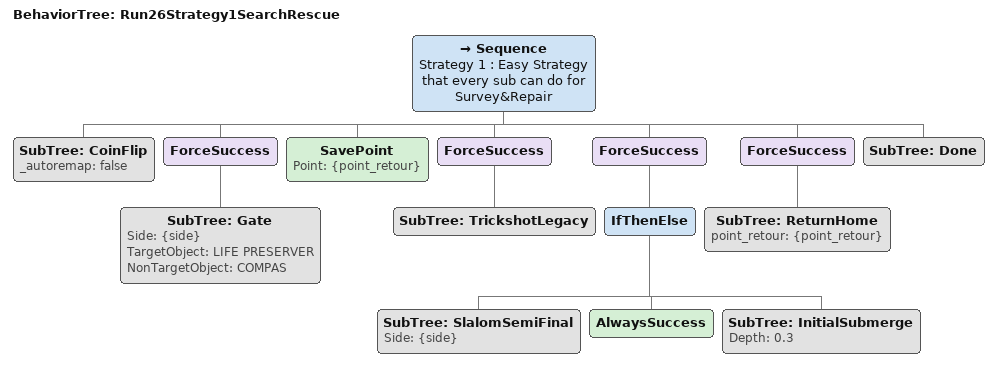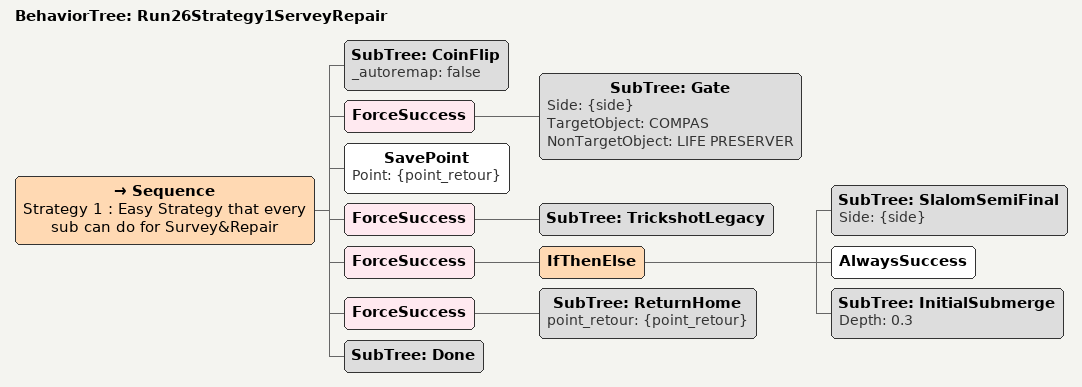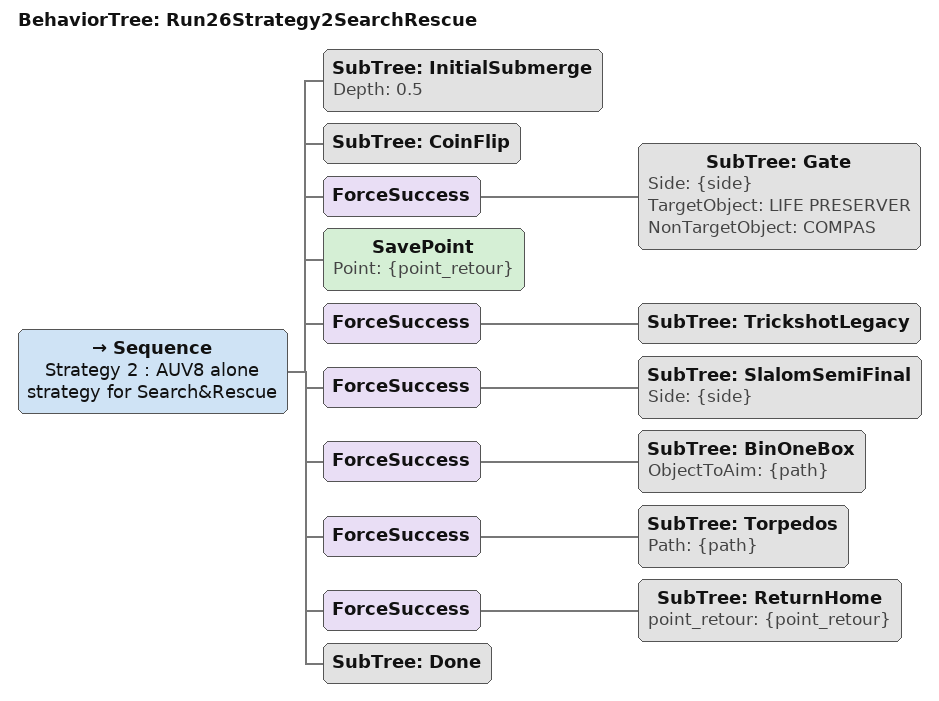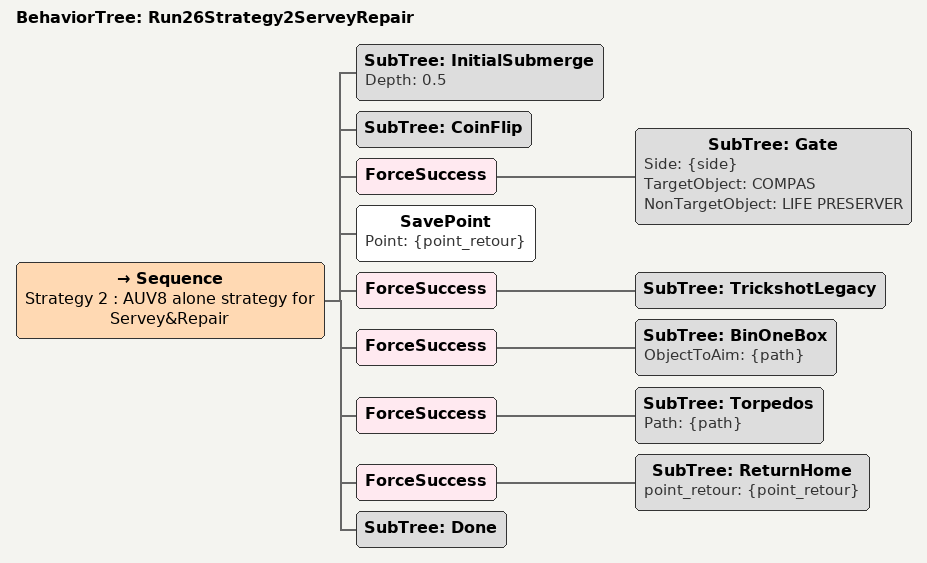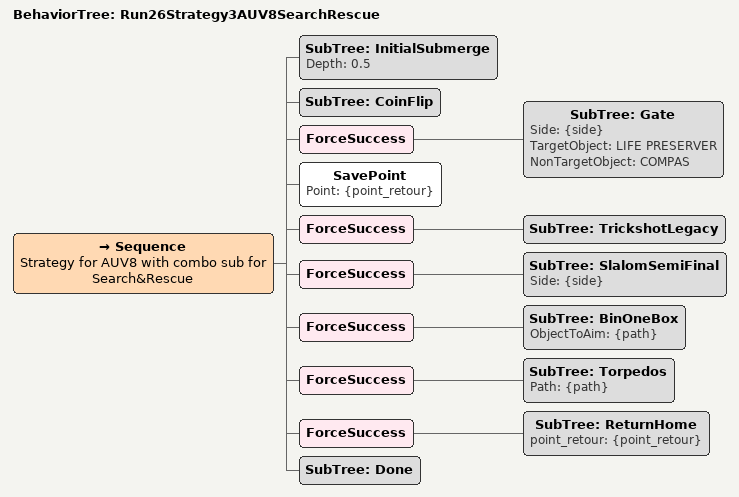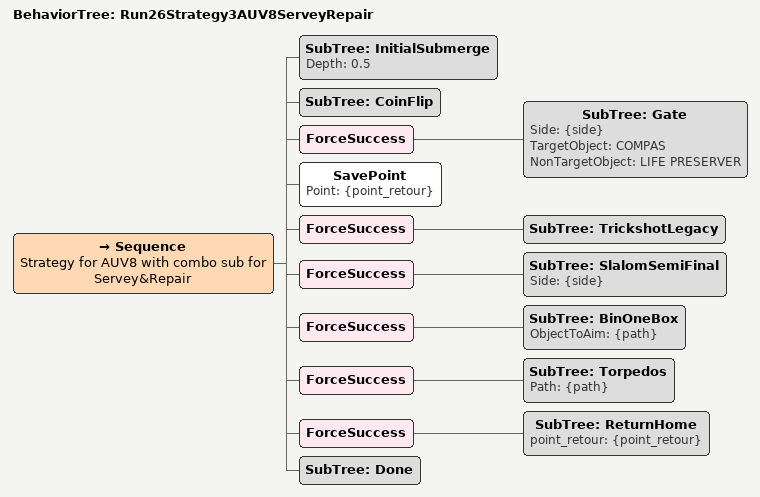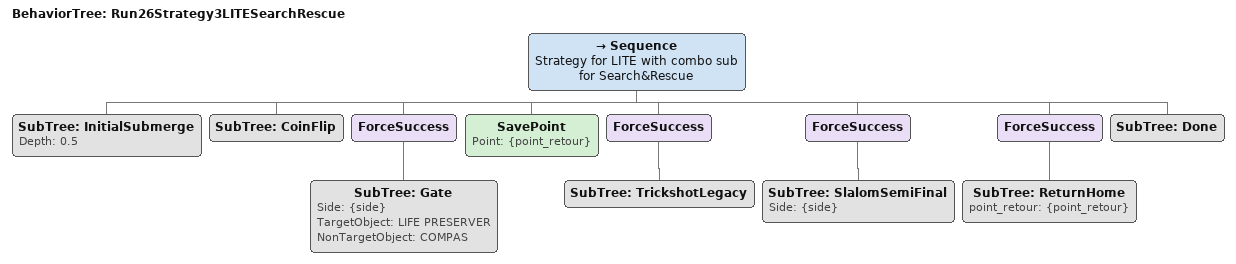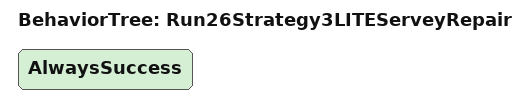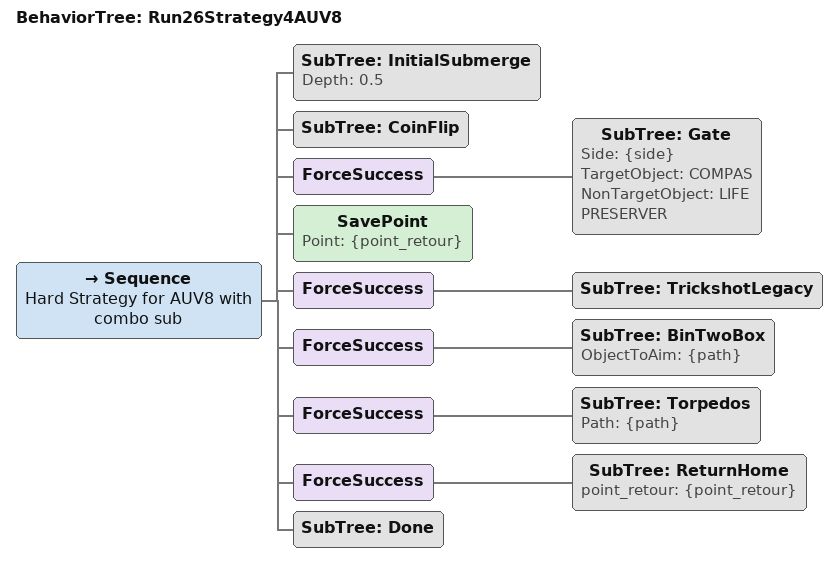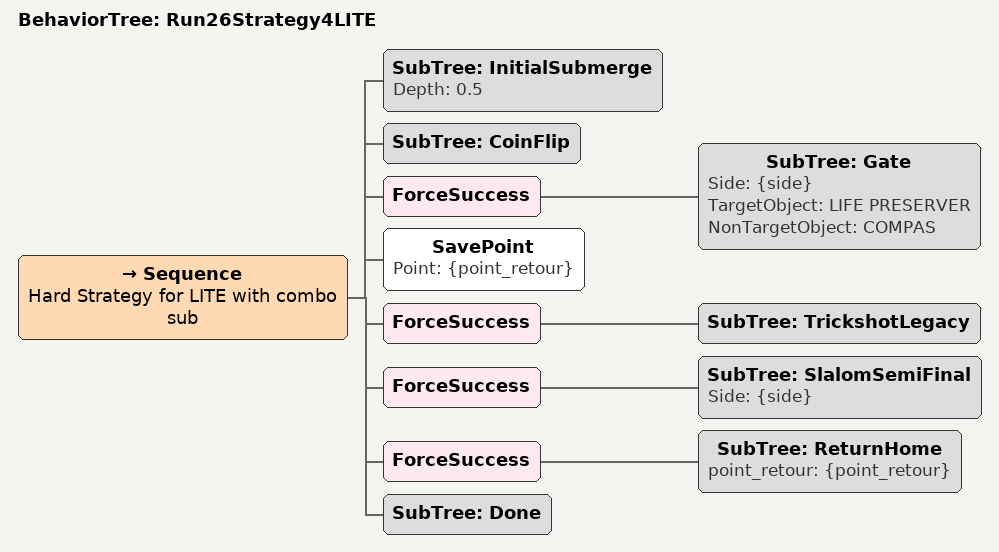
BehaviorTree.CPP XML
<?xml version="1.0" encoding="UTF-8"?>
<root BTCPP_format="4">
  <BehaviorTree ID="Run26Strategy1SearchRescue">
    <Sequence name="Strategy 1 : Easy Strategy that every sub can do for Survey&amp;Repair">
      <SubTree ID="CoinFlip"
               _autoremap="false"/>
      <ForceSuccess>
        <SubTree ID="Gate"
                 Side="{side}"
                 TargetObject="LIFE PRESERVER"
                 NonTargetObject="COMPAS"/>
      </ForceSuccess>
      <SavePoint Point="{point_retour}"/>
      <ForceSuccess>
        <SubTree ID="TrickshotLegacy"/>
      </ForceSuccess>
      <ForceSuccess>
        <IfThenElse>
          <SubTree ID="SlalomSemiFinal"
                   Side="{side}"/>
          <AlwaysSuccess/>
          <SubTree ID="InitialSubmerge"
                   Depth="0.3"/>
        </IfThenElse>
      </ForceSuccess>
      <ForceSuccess>
        <SubTree ID="ReturnHome"
                 point_retour="{point_retour}"/>
      </ForceSuccess>
      <SubTree ID="Done"/>
    </Sequence>
  </BehaviorTree>

  <BehaviorTree ID="Run26Strategy1ServeyRepair">
    <Sequence name="Strategy 1 : Easy Strategy that every sub can do for Survey&amp;Repair">
      <SubTree ID="CoinFlip"
               _autoremap="false"/>
      <ForceSuccess>
        <SubTree ID="Gate"
                 Side="{side}"
                 TargetObject="COMPAS"
                 NonTargetObject="LIFE PRESERVER"/>
      </ForceSuccess>
      <SavePoint Point="{point_retour}"/>
      <ForceSuccess>
        <SubTree ID="TrickshotLegacy"/>
      </ForceSuccess>
      <ForceSuccess>
        <IfThenElse>
          <SubTree ID="SlalomSemiFinal"
                   Side="{side}"/>
          <AlwaysSuccess/>
          <SubTree ID="InitialSubmerge"
                   Depth="0.3"/>
        </IfThenElse>
      </ForceSuccess>
      <ForceSuccess>
        <SubTree ID="ReturnHome"
                 point_retour="{point_retour}"/>
      </ForceSuccess>
      <SubTree ID="Done"/>
    </Sequence>
  </BehaviorTree>

  <BehaviorTree ID="Run26Strategy2SearchRescue">
    <Sequence name="Strategy 2 : AUV8 alone strategy for Search&amp;Rescue">
      <SubTree ID="InitialSubmerge"
               Depth="0.5"/>
      <SubTree ID="CoinFlip"/>
      <ForceSuccess>
        <SubTree ID="Gate"
                 Side="{side}"
                 TargetObject="LIFE PRESERVER"
                 NonTargetObject="COMPAS"/>
      </ForceSuccess>
      <SavePoint Point="{point_retour}"/>
      <ForceSuccess>
        <SubTree ID="TrickshotLegacy"/>
      </ForceSuccess>
      <ForceSuccess>
        <SubTree ID="SlalomSemiFinal"
                 Side="{side}"/>
      </ForceSuccess>
      <ForceSuccess>
        <SubTree ID="BinOneBox"
                 ObjectToAim="{path}"/>
      </ForceSuccess>
      <ForceSuccess>
        <SubTree ID="Torpedos"
                 Path="{path}"/>
      </ForceSuccess>
      <ForceSuccess>
        <SubTree ID="ReturnHome"
                 point_retour="{point_retour}"/>
      </ForceSuccess>
      <SubTree ID="Done"/>
    </Sequence>
  </BehaviorTree>

  <BehaviorTree ID="Run26Strategy2ServeyRepair">
    <Sequence name="Strategy 2 : AUV8 alone strategy for Servey&amp;Repair">
      <SubTree ID="InitialSubmerge"
               Depth="0.5"/>
      <SubTree ID="CoinFlip"/>
      <ForceSuccess>
        <SubTree ID="Gate"
                 Side="{side}"
                 TargetObject="COMPAS"
                 NonTargetObject="LIFE PRESERVER"/>
      </ForceSuccess>
      <SavePoint Point="{point_retour}"/>
      <ForceSuccess>
        <SubTree ID="TrickshotLegacy"/>
      </ForceSuccess>
      <ForceSuccess>
        <SubTree ID="BinOneBox"
                 ObjectToAim="{path}"/>
      </ForceSuccess>
      <ForceSuccess>
        <SubTree ID="Torpedos"
                 Path="{path}"/>
      </ForceSuccess>
      <ForceSuccess>
        <SubTree ID="ReturnHome"
                 point_retour="{point_retour}"/>
      </ForceSuccess>
      <SubTree ID="Done"/>
    </Sequence>
  </BehaviorTree>

  <BehaviorTree ID="Run26Strategy3AUV8SearchRescue">
    <Sequence name="Strategy for AUV8 with combo sub for Search&amp;Rescue">
      <SubTree ID="InitialSubmerge"
               Depth="0.5"/>
      <SubTree ID="CoinFlip"/>
      <ForceSuccess>
        <SubTree ID="Gate"
                 Side="{side}"
                 TargetObject="LIFE PRESERVER"
                 NonTargetObject="COMPAS"/>
      </ForceSuccess>
      <SavePoint Point="{point_retour}"/>
      <ForceSuccess>
        <SubTree ID="TrickshotLegacy"/>
      </ForceSuccess>
      <ForceSuccess>
        <SubTree ID="SlalomSemiFinal"
                 Side="{side}"/>
      </ForceSuccess>
      <ForceSuccess>
        <SubTree ID="BinOneBox"
                 ObjectToAim="{path}"/>
      </ForceSuccess>
      <ForceSuccess>
        <SubTree ID="Torpedos"
                 Path="{path}"/>
      </ForceSuccess>
      <ForceSuccess>
        <SubTree ID="ReturnHome"
                 point_retour="{point_retour}"/>
      </ForceSuccess>
      <SubTree ID="Done"/>
    </Sequence>
  </BehaviorTree>

  <BehaviorTree ID="Run26Strategy3AUV8ServeyRepair">
    <Sequence name="Strategy for AUV8 with combo sub for Servey&amp;Repair">
      <SubTree ID="InitialSubmerge"
               Depth="0.5"/>
      <SubTree ID="CoinFlip"/>
      <ForceSuccess>
        <SubTree ID="Gate"
                 Side="{side}"
                 TargetObject="COMPAS"
                 NonTargetObject="LIFE PRESERVER"/>
      </ForceSuccess>
      <SavePoint Point="{point_retour}"/>
      <ForceSuccess>
        <SubTree ID="TrickshotLegacy"/>
      </ForceSuccess>
      <ForceSuccess>
        <SubTree ID="SlalomSemiFinal"
                 Side="{side}"/>
      </ForceSuccess>
      <ForceSuccess>
        <SubTree ID="BinOneBox"
                 ObjectToAim="{path}"/>
      </ForceSuccess>
      <ForceSuccess>
        <SubTree ID="Torpedos"
                 Path="{path}"/>
      </ForceSuccess>
      <ForceSuccess>
        <SubTree ID="ReturnHome"
                 point_retour="{point_retour}"/>
      </ForceSuccess>
      <SubTree ID="Done"/>
    </Sequence>
  </BehaviorTree>

  <BehaviorTree ID="Run26Strategy3LITESearchRescue">
    <Sequence name="Strategy for LITE with combo sub for Search&amp;Rescue">
      <SubTree ID="InitialSubmerge"
               Depth="0.5"/>
      <SubTree ID="CoinFlip"/>
      <ForceSuccess>
        <SubTree ID="Gate"
                 Side="{side}"
                 TargetObject="LIFE PRESERVER"
                 NonTargetObject="COMPAS"/>
      </ForceSuccess>
      <SavePoint Point="{point_retour}"/>
      <ForceSuccess>
        <SubTree ID="TrickshotLegacy"/>
      </ForceSuccess>
      <ForceSuccess>
        <SubTree ID="SlalomSemiFinal"
                 Side="{side}"/>
      </ForceSuccess>
      <ForceSuccess>
        <SubTree ID="ReturnHome"
                 point_retour="{point_retour}"/>
      </ForceSuccess>
      <SubTree ID="Done"/>
    </Sequence>
  </BehaviorTree>

  <BehaviorTree ID="Run26Strategy3LITEServeyRepair">
    <AlwaysSuccess/>
  </BehaviorTree>

  <BehaviorTree ID="Run26Strategy4AUV8">
    <Sequence name="Hard Strategy for AUV8 with combo sub">
      <SubTree ID="InitialSubmerge"
               Depth="0.5"/>
      <SubTree ID="CoinFlip"/>
      <ForceSuccess>
        <SubTree ID="Gate"
                 Side="{side}"
                 TargetObject="COMPAS"
                 NonTargetObject="LIFE PRESERVER"/>
      </ForceSuccess>
      <SavePoint Point="{point_retour}"/>
      <ForceSuccess>
        <SubTree ID="TrickshotLegacy"/>
      </ForceSuccess>
      <ForceSuccess>
        <SubTree ID="BinTwoBox"
                 ObjectToAim="{path}"/>
      </ForceSuccess>
      <ForceSuccess>
        <SubTree ID="Torpedos"
                 Path="{path}"/>
      </ForceSuccess>
      <ForceSuccess>
        <SubTree ID="ReturnHome"
                 point_retour="{point_retour}"/>
      </ForceSuccess>
      <SubTree ID="Done"/>
    </Sequence>
  </BehaviorTree>

  <BehaviorTree ID="Run26Strategy4LITE">
    <Sequence name="Hard Strategy for LITE with combo sub">
      <SubTree ID="InitialSubmerge"
               Depth="0.5"/>
      <SubTree ID="CoinFlip"/>
      <ForceSuccess>
        <SubTree ID="Gate"
                 Side="{side}"
                 TargetObject="LIFE PRESERVER"
                 NonTargetObject="COMPAS"/>
      </ForceSuccess>
      <SavePoint Point="{point_retour}"/>
      <ForceSuccess>
        <SubTree ID="TrickshotLegacy"/>
      </ForceSuccess>
      <ForceSuccess>
        <SubTree ID="SlalomSemiFinal"
                 Side="{side}"/>
      </ForceSuccess>
      <ForceSuccess>
        <SubTree ID="ReturnHome"
                 point_retour="{point_retour}"/>
      </ForceSuccess>
      <SubTree ID="Done"/>
    </Sequence>
  </BehaviorTree>

</root>
